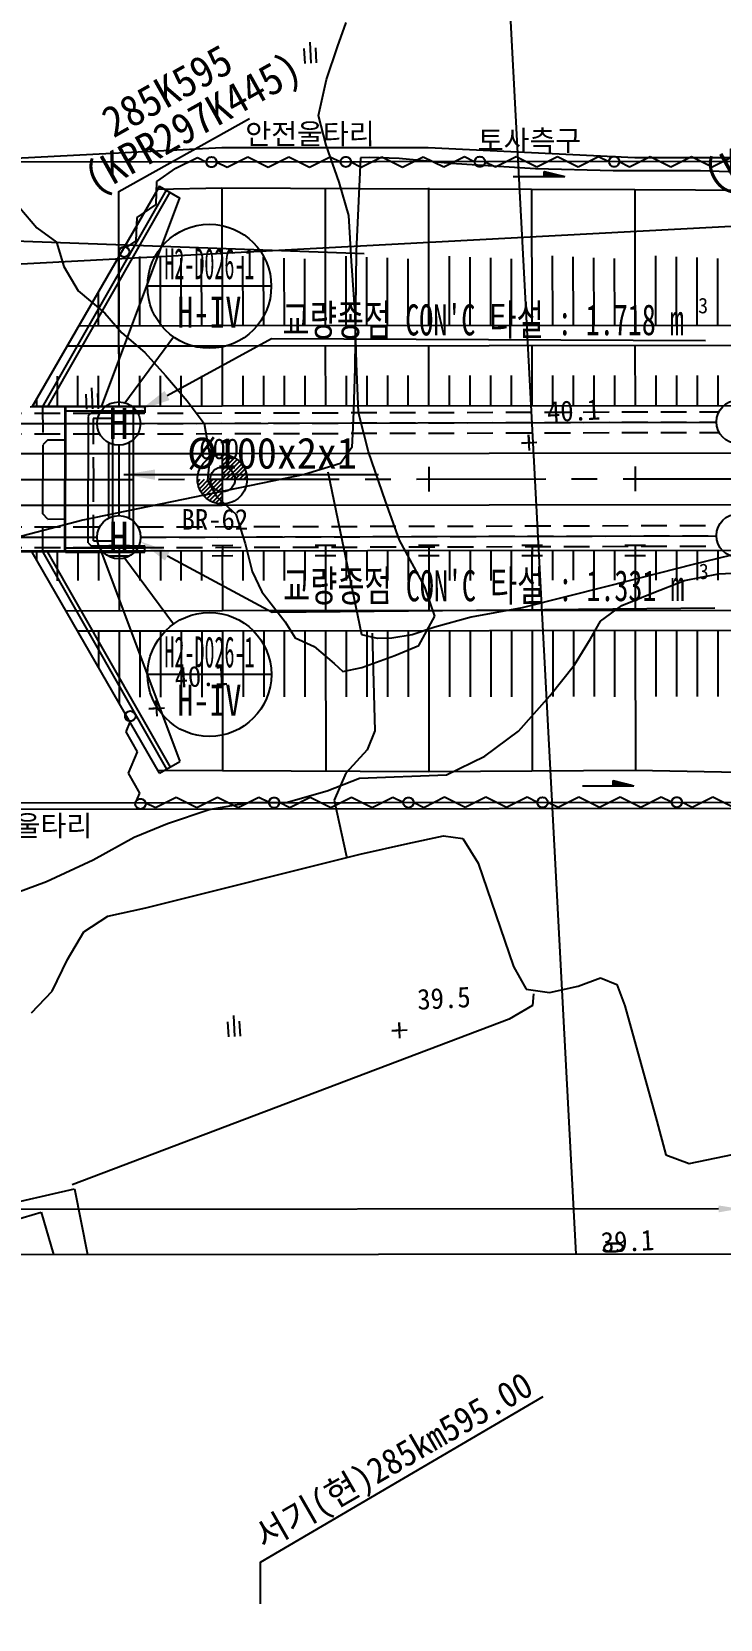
# Model space of a CAD drawing. Header units: millimetres. Extents: x 16742 to 17538, y 1103 to 1809.
# Drawn here: x 17104.6 to 17171.3, y 1363.4 to 1517 of the extents above; entities that cross this region are included whole.
import ezdxf
from ezdxf.enums import TextEntityAlignment as Align
from ezdxf.xclip import XClip

# ---------------------------------------------------------------- set-up
doc = ezdxf.new("R2010")
doc.units = ezdxf.units.MM
doc.header["$LTSCALE"] = 10
doc.header["$MEASUREMENT"] = 0
doc.header["$XCLIPFRAME"] = 2
for name, pattern in [('CENTER', [2, 1.25, -0.25, 0.25, -0.25]), ('DASHED2', [0.375, 0.25, -0.125]), ('HIDDEN', [0.375, 0.25, -0.125])]:
    doc.linetypes.add(name, pattern=pattern)
for name, color, linetype in [('TN-MANH', 4, 'Continuous'), ('TZ-BASE', 253, 'Continuous'), ('TZ-CABL', 4, 'Continuous'), ('TZ-LEAL', 1, 'Continuous'), ('TZ-LEAT', 3, 'Continuous')]:
    doc.layers.add(name, color=color, linetype=linetype)
doc.layers.add('TX-PAPR', color=2, linetype='Continuous', plot=False)
doc.styles.add('GR', font='GulimChe.ttf')
doc.styles.get("Standard").update_dxf_attribs({"font": 'GulimChe.ttf'})
doc.linetypes.add('ZIGZAG', pattern='A,0.0001,-0.2,[131,ltypeshp.shx,S=0.2,R=0,X=-0.2,Y=0],-0.4,[131,ltypeshp.shx,S=0.2,R=180,X=0.2,Y=0],-0.2', length=0.8001)
doc.dimstyles.get("Standard").update_dxf_attribs({"dimtxt": 0.18, "dimasz": 0.18, "dimexe": 0.18, "dimexo": 0.0625, "dimgap": 0.09, "dimtad": 0, "dimtih": 1, "dimtoh": 1, "dimdec": 4, "dimzin": 0, "dimdsep": 46, "dimtxsty": 'Standard', "dimcen": 0.09, "dimadec": 0, "dimazin": 0, "dimtfac": 1, "dimtdec": 4, "dimtofl": 0, "dimtmove": 0, "dimatfit": 3, "dimfxl": 0, "dimtolj": 1, "dimtzin": 0, "dimarcsym": 0})

# ---------------------------------------------------------------- blocks, each defined once
blk = doc.blocks.new('JD-FHFGFGH4SFG5')
at = {"layer": 'TZ-BASE'}
for p, q in [((323.17, 133.44), (341.76, -216.42)), ((699.42, 43.35), (-0.01, 6.18)), ((311.13, 42.12, 40), (311.96, 44.47, 40)), ((307.88, 41.97, 39.6), (307.96, 40.53, 39.6)), ((308.44, 42.57, 39.6), (308.54, 40.56, 39.6)), ((309.11, 40.57, 39.6), (309.03, 42.03, 39.6)), ((310.08, 38.98, 40), (311.13, 42.12, 40)), ((309.3, 35.47, 40), (310.08, 38.98, 40)), ((310.05, 32.61, 40), (309.3, 35.47, 40)), ((311.29, 29.04, 40), (310.05, 32.61, 40)), ((427.94, 31.11), (242.72, 30.93)), ((295.48, 30.38, -2.27), (297.56, 31.42, -2.27)), ((297.56, 31.42), (298.43, 30.98)), ((299.43, 30.98), (300.43, 30.49)), ((300.43, 30.49), (302.43, 31.49)), ((302.43, 31.49), (304.43, 30.49)), ((304.43, 30.49), (306.43, 31.49)), ((306.43, 31.49), (308.43, 30.49)), ((308.43, 30.49), (310.43, 31.49)), ((310.43, 31.49), (311.43, 31)), ((312.43, 31), (313.43, 30.5)), ((313.35, 31.38, 40.59), (312.93, 22.33, 40.59)), ((314.21, 31.41, 40.59), (313.35, 31.38, 40.59)), ((313.43, 30.5), (315.43, 31.5)), ((317.09, 31.34, 40.59), (314.21, 31.41, 40.59)), ((315.43, 31.5), (317.43, 30.5)), ((322.15, 30.83, 40.59), (317.09, 31.34, 40.59)), ((317.43, 30.5), (319.43, 31.5)), ((319.43, 31.5), (321.43, 30.51)), ((321.43, 30.51), (323.43, 31.51)), ((330.3, 30.34, 40.59), (322.15, 30.83, 40.59)), ((323.43, 31.51), (324.43, 31.01)), ((325.43, 31.01), (326.43, 30.51)), ((326.43, 30.51), (328.43, 31.51)), ((328.43, 31.51), (330.43, 30.51)), ((330.43, 30.51), (332.43, 31.52)), ((332.43, 31.52), (334.43, 30.52)), ((334.43, 30.52), (336.43, 31.52)), ((336.43, 31.52), (337.43, 31.02)), ((338.43, 31.02), (339.43, 30.52)), ((339.43, 30.52), (341.43, 31.52)), ((341.43, 31.52), (343.43, 30.53)), ((343.43, 30.53), (345.43, 31.53)), ((345.43, 31.53), (347.43, 30.53)), ((347.43, 30.53), (349.43, 31.53)), ((293.64, 29.11, 2.25), (295.48, 30.38, 2.25)), ((328.15, 29.57), (331.15, 29.57)), ((337.84, 30.12, 40.59), (330.3, 30.34, 40.59)), ((331.15, 29.57), (331.15, 30.07)), ((331.15, 30.07), (333.15, 29.57)), ((331.15, 30.06), (331.2, 30.06)), ((331.15, 30.05), (331.25, 30.05)), ((331.15, 30.03), (331.3, 30.03)), ((331.15, 30.02), (331.35, 30.02)), ((331.15, 30.01), (331.4, 30.01)), ((331.15, 30), (331.45, 30)), ((331.15, 29.98), (331.5, 29.98)), ((331.15, 29.97), (331.55, 29.97)), ((331.15, 29.96), (331.6, 29.96)), ((331.15, 29.95), (331.65, 29.95)), ((331.15, 29.93), (331.7, 29.93)), ((331.15, 29.92), (331.75, 29.92)), ((331.15, 29.91), (331.8, 29.91)), ((331.15, 29.9), (331.85, 29.9)), ((331.15, 29.88), (331.9, 29.88)), ((331.15, 29.87), (331.95, 29.87)), ((331.15, 29.86), (332, 29.86)), ((331.15, 29.85), (332.05, 29.85)), ((331.15, 29.83), (332.1, 29.83)), ((331.15, 29.82), (332.15, 29.82)), ((331.15, 29.81), (332.2, 29.81)), ((331.15, 29.8), (332.25, 29.8)), ((331.15, 29.78), (332.3, 29.78)), ((331.15, 29.77), (332.35, 29.77)), ((331.15, 29.76), (332.4, 29.76)), ((331.15, 29.75), (332.45, 29.75)), ((331.15, 29.73), (332.5, 29.73)), ((331.15, 29.72), (332.55, 29.72)), ((331.15, 29.71), (332.6, 29.71)), ((331.15, 29.7), (332.65, 29.7)), ((331.15, 29.68), (332.7, 29.69)), ((331.15, 29.67), (332.75, 29.67)), ((331.15, 29.66), (332.8, 29.66)), ((331.15, 29.65), (332.85, 29.65)), ((331.15, 29.63), (332.9, 29.64)), ((331.15, 29.62), (332.95, 29.62)), ((331.15, 29.61), (333, 29.61)), ((331.15, 29.6), (333.05, 29.6)), ((331.15, 29.58), (333.1, 29.59)), ((331.15, 29.57), (333.15, 29.57)), ((346.28, 30.12, 40.59), (337.84, 30.12, 40.59)), ((357.27, 29.73, 40.59), (346.28, 30.12, 40.59)), ((293.88, 28.66, 6.79), (281.53, 7.26, 6.79)), ((282.57, 7.27, 6.79), (294.56, 28.27, 6.79)), ((283.03, 7.27, 6.79), (294.91, 28.08, 6.79)), ((293.56, 26.87, 2.25), (293.64, 29.11, 2.25)), ((293.71, 28.35), (299.94, 28.49)), ((293.86, 28.64, 6.79), (295.86, 27.5, 6.79)), ((299.94, 28.49), (319.93, 28.4)), ((299.94, 28.49), (299.95, 15.15)), ((309.94, 28.49), (309.95, 15.15)), ((312.22, 25.8, 40), (311.29, 29.04, 40)), ((319.93, 28.4), (339.93, 28.32)), ((319.94, 28.5), (319.95, 15.16)), ((329.94, 28.36), (329.95, 15.17)), ((339.93, 28.32), (359.93, 28.24)), ((339.94, 28.32), (339.95, 15.18)), ((280.35, 26.54, 40), (282.01, 24.62, 40)), ((288.26, 7.29, 6.79), (295.86, 27.53, 6.79)), ((291.72, 25.6, 2.25), (293.56, 26.87, 2.25)), ((282.01, 24.62, 40), (283.91, 23.22, 40)), ((291.63, 23.37, 2.25), (291.72, 25.6, 2.25)), ((312.5, 21.38, 40), (312.22, 25.8, 40)), ((313.72, 22.09, 40.54), (278.03, 23.39, 40.54)), ((283.91, 23.22, 40), (284.63, 20.88, 40)), ((290.71, 22.73, 2.25), (291.63, 23.37, 2.25)), ((289.94, 21.84), (289.95, 15.14)), ((291.94, 21.85), (291.95, 15.14)), ((293.94, 21.76), (293.95, 15.14)), ((295.94, 21.68), (295.95, 15.14)), ((297.94, 21.6), (297.95, 15.14)), ((301.94, 21.86), (301.95, 15.15)), ((303.94, 21.77), (303.95, 15.15)), ((305.94, 21.69), (305.95, 15.15)), ((307.94, 21.61), (307.95, 15.15)), ((311.94, 21.87), (311.95, 15.16)), ((312.93, 22.33, 40.59), (312.81, 11.04, 40.59)), ((313.94, 21.78), (313.95, 15.16)), ((315.94, 21.7), (315.95, 15.16)), ((317.94, 21.62), (317.95, 15.16)), ((321.94, 21.88), (321.95, 15.17)), ((323.94, 21.79), (323.95, 15.17)), ((325.94, 21.71), (325.95, 15.17)), ((327.94, 21.63), (327.95, 15.17)), ((331.94, 21.89), (331.95, 15.18)), ((333.94, 21.8), (333.95, 15.18)), ((335.94, 21.72), (335.95, 15.18)), ((337.94, 21.64), (337.95, 15.18)), ((341.94, 21.89), (341.95, 15.18)), ((343.94, 21.81), (343.95, 15.19)), ((345.94, 21.73), (345.95, 15.19)), ((347.94, 21.65), (347.95, 15.19)), ((284.63, 20.88, 40), (286.01, 18.52, 40)), ((312.85, 16.31, 40), (312.5, 21.38, 40)), ((286.01, 18.52, 40), (288.58, 16.37, 40)), ((287.95, 18.38), (287.95, 15.13)), ((288.58, 16.37, 40), (290.24, 14.45, 40)), ((312.98, 11.5, 40), (312.85, 16.31, 40)), ((286.07, 15.13), (299.95, 15.15)), ((290.24, 14.45, 40), (292.46, 12.55, 40)), ((299.95, 15.15), (416.05, 15.25)), ((284.95, 13.18), (299.95, 13.2)), ((289.95, 13.19), (289.96, 7.38)), ((292.46, 12.55, 40), (294.47, 10.34, 40)), ((299.95, 13.2), (416.05, 13.3)), ((299.95, 13.2), (299.96, 7.39)), ((309.95, 13.2), (309.96, 7.39)), ((319.95, 13.21), (319.96, 7.4)), ((329.95, 13.22), (329.96, 7.41)), ((339.95, 13.23), (339.96, 7.42)), ((312.81, 11.04, 40.59), (312.64, 5.96, 40.59)), ((313.15, 6.73, 40), (312.98, 11.5, 40)), ((283.96, 10.27), (283.96, 7.37)), ((285.96, 10.28), (285.96, 7.37)), ((287.96, 10.28), (287.96, 7.37)), ((291.96, 10.28), (291.96, 7.38)), ((293.96, 10.28), (293.96, 7.38)), ((294.47, 10.34, 40), (296.58, 7.87, 40)), ((295.96, 10.29), (295.96, 7.38)), ((297.96, 10.29), (297.96, 7.38)), ((301.96, 10.29), (301.96, 7.39)), ((303.96, 10.29), (303.96, 7.39)), ((305.96, 10.3), (305.96, 7.39)), ((307.96, 10.3), (307.96, 7.39)), ((311.96, 10.3), (311.96, 7.4)), ((313.96, 10.3), (313.96, 7.4)), ((315.96, 10.31), (315.96, 7.4)), ((317.96, 10.31), (317.96, 7.4)), ((321.96, 10.31), (321.96, 7.41)), ((323.96, 10.31), (323.96, 7.41)), ((325.96, 10.31), (325.96, 7.41)), ((327.96, 10.32), (327.96, 7.41)), ((331.96, 10.32), (331.96, 7.42)), ((333.96, 10.32), (333.96, 7.42)), ((335.96, 10.32), (335.96, 7.42)), ((337.96, 10.33), (337.96, 7.42)), ((341.96, 10.33), (341.96, 7.42)), ((343.96, 10.33), (343.96, 7.43)), ((345.96, 10.33), (345.96, 7.43)), ((347.96, 10.34), (347.96, 7.43)), ((281.96, 8), (281.96, 7.37)), ((286.75, 8.52, 39.98), (286.83, 7.08, 39.98)), ((287.31, 9.12, 39.98), (287.41, 7.11, 39.98)), ((287.98, 7.11, 39.98), (287.9, 8.58, 39.98)), ((296.58, 7.87, 40), (298.2, 5.69, 40)), ((291.37, 7.28, 6.79), (281.37, 7.27, 6.79)), ((281.59, 7.37), (299.96, 7.39)), ((284.72, 7.27, 6.79), (284.73, 0.27, 6.79)), ((284.77, 7.31, 9.07), (292.47, 7.31, 9.07)), ((284.77, 7.31, 9.07), (289.18, 7.31, 9.07)), ((284.77, 7.27, 6.79), (284.78, 0.27, 6.79)), ((284.77, 6.91, 9.07), (292.47, 6.91, 9.07)), ((284.77, 6.91, 9.07), (289.18, 6.91, 9.07)), ((286.97, 6.41, 6.79), (287.27, 6.71, 6.79)), ((286.97, 6.37, 6.79), (286.98, 0.17, 6.79)), ((287.27, 6.71, 6.79), (292.47, 6.71, 6.79)), ((289.37, 6.64, 6.79), (289.37, 7.28, 6.79)), ((289.38, -6.16, 6.79), (289.37, 6.64, 6.79)), ((291.38, -6.72, 6.79), (291.37, 7.28, 6.79)), ((292.47, 7.31, 6.79), (292.47, 6.71, 6.79)), ((299.96, 7.39), (416.25, 7.49)), ((314.14, 2.93, 40), (313.15, 6.73, 40)), ((298.2, 5.69, 40), (298.75, 2.52, 40)), ((312.64, 5.96, 40.59), (312.52, 3.37, 40.59)), ((282.58, 3.57, 6.79), (282.58, 0.27, 6.79)), ((312.52, 3.37, 40.59), (311.41, 1.82, 40.59)), ((328.94, 3.78, 40.1), (330.44, 3.86, 40.1)), ((329.69, 3.82, 40.1), (328.94, 3.78, 40.1)), ((329.73, 3.07, 40.1), (329.65, 4.57, 40.1)), ((329.65, 4.57, 40.1), (329.69, 3.82, 40.1)), ((99.97, 2.6), (299.96, 2.78)), ((298.75, 2.52, 40), (298.53, 0.15, 40)), ((299.96, 2.78), (499.95, 2.96)), ((299.97, 2.68), (299.97, -2.12)), ((299.97, 2.44), (300.2, 2.67)), ((299.97, 2.02), (300.56, 2.61)), ((299.97, 1.59), (300.88, 2.5)), ((299.97, 1.17), (301.16, 2.36)), ((299.97, 0.74), (301.42, 2.19)), ((299.97, 0.32), (301.65, 2)), ((300.36, 0.28), (301.85, 1.77)), ((311.41, 1.82, 40.59), (307.92, 0.76, 40.59)), ((315.77, -1.83, 40), (314.14, 2.93, 40)), ((279.65, 0.27, 6.79), (282.45, 0.27, 6.79)), ((282.58, -3.07, 6.79), (282.58, 0.23, 6.79)), ((284.73, -6.76, 6.79), (284.73, 0.24, 6.79)), ((284.78, -6.76, 6.79), (284.78, 0.24, 6.79)), ((307.92, 0.76, 40.59), (286.46, -3.69, 40.59)), ((286.98, -5.86, 6.79), (286.98, 0.34, 6.79)), ((297.58, 0.05), (297.81, 0.28)), ((297.65, -0.31), (298.24, 0.28)), ((297.75, -0.63), (298.66, 0.28)), ((297.89, -0.92), (299.09, 0.28)), ((298.06, -1.17), (299.51, 0.28)), ((298.26, -1.4), (299.93, 0.28)), ((298.53, 0.15, 40), (299.4, -1.37, 40)), ((300.78, 0.28), (302.02, 1.52)), ((301.21, 0.28), (302.17, 1.25)), ((301.63, 0.28), (302.28, 0.93)), ((302.06, 0.28), (302.35, 0.58)), ((313.49, -14.76, 41.47), (310.23, 0.97, 41.47)), ((320, -0.9), (320, 1.5)), ((340, -0.88), (340, 1.52)), ((298.48, -1.6), (299.97, -0.11)), ((298.73, -1.77), (299.97, -0.53)), ((299.01, -1.92), (299.97, -0.95)), ((299.32, -2.03), (299.97, -1.38)), ((299.4, -1.37, 40), (301.27, -3.11, 40)), ((99.97, -2.4), (299.97, -2.22)), ((299.68, -2.1), (299.97, -1.8)), ((299.97, -2.22), (499.96, -2.04)), ((317.15, -5.61, 40), (315.77, -1.83, 40)), ((286.46, -3.69, 40.59), (270.76, -7.73, 40.59)), ((301.27, -3.11, 40), (302.18, -5.92, 40)), ((286.98, -5.86, 6.79), (287.28, -6.16, 6.79)), ((288.98, -6.13), (290.98, -6.12)), ((289.98, -6.12), (289.98, -7.12)), ((298.98, -6.12), (300.98, -6.11)), ((299.98, -6.11), (299.98, -7.11)), ((302.18, -5.92, 40), (302.88, -8.65, 40)), ((308.98, -6.11), (310.98, -6.1)), ((309.98, -6.11), (309.98, -7.11)), ((319.59, -10.13, 40), (317.15, -5.61, 40)), ((318.98, -6.1), (320.98, -6.1)), ((319.98, -6.1), (319.98, -7.1)), ((328.98, -6.09), (330.98, -6.09)), ((329.98, -6.09), (329.98, -7.09)), ((338.98, -6.08), (340.98, -6.08)), ((339.98, -6.08), (339.98, -7.08)), ((354.63, -5.75, 41.47), (345.58, -7.96, 41.47)), ((99.98, -6.8), (349.97, -6.57)), ((99.98, -6.8), (299.97, -6.61)), ((280.38, -6.73, 6.79), (291.38, -6.72, 6.79)), ((293.9, -28.16, 6.79), (281.54, -6.76, 6.79)), ((281.97, -6.63), (281.97, -7.51)), ((282.58, -6.77, 6.79), (294.57, -27.78, 6.79)), ((283.05, -6.77, 6.79), (294.92, -27.58, 6.79)), ((283.97, -6.63), (283.97, -9.54)), ((284.78, -6.36, 9.07), (292.48, -6.36, 9.07)), ((284.78, -6.36, 9.07), (289.19, -6.36, 9.07)), ((284.78, -6.76, 9.07), (292.48, -6.76, 9.07)), ((284.78, -6.76, 9.07), (289.19, -6.76, 9.07)), ((285.97, -6.63), (285.97, -9.53)), ((287.28, -6.16, 6.79), (292.48, -6.16, 6.79)), ((287.97, -6.63), (287.97, -9.53)), ((288.28, -6.8, 6.79), (295.87, -27.03, 6.79)), ((288.78, -6.23, 6.79), (290.78, -6.22, 6.79)), ((288.98, -7.13), (290.98, -7.12)), ((289.02, -6.23, 2.27), (291.02, -6.22, 2.27)), ((289.02, -6.23, 2.27), (291.02, -6.22, 2.27)), ((289.97, -6.62), (289.98, -12.43)), ((291.97, -6.62), (291.97, -9.53)), ((292.48, -6.76, 6.79), (292.48, -6.16, 6.79)), ((293.97, -6.62), (293.97, -9.53)), ((295.97, -6.62), (295.97, -9.52)), ((297.97, -6.62), (297.97, -9.52)), ((298.98, -7.12), (300.98, -7.11)), ((299.97, -6.61), (299.98, -12.42)), ((301.97, -6.61), (301.97, -9.52)), ((303.97, -6.61), (303.97, -9.52)), ((305.97, -6.61), (305.97, -9.51)), ((307.97, -6.61), (307.97, -9.51)), ((308.98, -7.11), (310.98, -7.1)), ((309.97, -6.61), (309.98, -12.42)), ((311.97, -6.6), (311.97, -9.51)), ((313.97, -6.6), (313.97, -9.51)), ((315.97, -6.6), (315.97, -9.5)), ((317.97, -6.6), (317.97, -9.5)), ((318.98, -7.1), (320.98, -7.1)), ((319.97, -6.6), (319.98, -12.41)), ((321.97, -6.59), (321.97, -9.5)), ((323.97, -6.59), (323.97, -9.5)), ((325.97, -6.59), (325.97, -9.5)), ((327.97, -6.59), (327.97, -9.49)), ((328.98, -7.09), (330.98, -7.09)), ((329.97, -6.59), (329.98, -12.4)), ((331.97, -6.58), (331.97, -9.49)), ((333.97, -6.58), (333.97, -9.49)), ((335.97, -6.58), (335.97, -9.49)), ((337.97, -6.58), (337.97, -9.48)), ((338.98, -7.08), (340.98, -7.08)), ((339.97, -6.58), (339.98, -12.39)), ((341.97, -6.58), (341.97, -9.48)), ((343.97, -6.57), (343.97, -9.48)), ((345.97, -6.57), (345.97, -9.48)), ((347.97, -6.57), (347.97, -9.47)), ((302.88, -8.65, 40), (303.81, -10.6, 40)), ((345.58, -7.96, 41.47), (337.35, -10.06, 41.47)), ((344.74, -9.51, 40), (348.03, -8.88, 40)), ((348.03, -8.88, 40), (351.51, -8.72, 40)), ((303.81, -10.6, 40), (306.06, -13.53, 40)), ((320.55, -12.98, 40), (319.59, -10.13, 40)), ((337.35, -10.06, 41.47), (329.03, -12.15, 41.47)), ((338.67, -11.92, 40), (341.6, -10.74, 40)), ((341.6, -10.74, 40), (344.74, -9.51, 40)), ((329.03, -12.15, 41.47), (324.07, -13.06, 41.47)), ((336.62, -13.45, 40), (338.67, -11.92, 40)), ((284.82, -12.44), (299.98, -12.42)), ((299.98, -12.42), (416.08, -12.32)), ((306.06, -13.53, 40), (307.02, -15.05, 40)), ((319.01, -15.79, 40), (320.55, -12.98, 40)), ((324.07, -13.06, 41.47), (320.57, -14.04, 41.47)), ((335.64, -15.17, 40), (336.62, -13.45, 40)), ((285.94, -14.39), (299.98, -14.37)), ((285.98, -14.39), (285.98, -14.45)), ((287.98, -14.39), (287.98, -17.92)), ((289.98, -14.38), (289.98, -21.39)), ((291.98, -14.38), (291.98, -20.79)), ((293.98, -14.38), (293.98, -20.79)), ((295.98, -14.38), (295.98, -20.79)), ((297.98, -14.38), (297.98, -20.79)), ((299.98, -14.37), (416.08, -14.27)), ((299.98, -14.37), (299.99, -27.91)), ((301.98, -14.37), (301.98, -20.78)), ((303.98, -14.37), (303.98, -20.78)), ((305.98, -14.37), (305.98, -20.78)), ((307.02, -15.05, 40), (308.86, -15.89, 40)), ((307.98, -14.37), (307.98, -20.78)), ((309.98, -14.37), (309.99, -27.91)), ((311.98, -14.36), (311.98, -20.77)), ((315.01, -15.14, 41.47), (313.49, -14.76, 41.47)), ((313.98, -14.36), (313.98, -20.77)), ((314.48, -14.6, 40.57), (314.76, -24.06, 40.57)), ((316.39, -15.09, 41.47), (315.01, -15.14, 41.47)), ((315.98, -14.36), (315.98, -20.77)), ((318.36, -14.76, 41.47), (316.39, -15.09, 41.47)), ((317.98, -14.36), (317.98, -20.77)), ((320.57, -14.04, 41.47), (318.36, -14.76, 41.47)), ((319.98, -14.36), (319.99, -28)), ((321.98, -14.35), (321.98, -20.76)), ((323.98, -14.35), (323.98, -20.76)), ((325.98, -14.35), (325.98, -20.76)), ((327.98, -14.35), (327.98, -20.77)), ((329.98, -14.35), (329.99, -27.94)), ((331.98, -14.34), (331.98, -20.75)), ((333.98, -14.34), (333.98, -20.75)), ((334.09, -17.67, 40), (335.64, -15.17, 40)), ((335.98, -14.34), (335.98, -20.75)), ((337.98, -14.34), (337.98, -20.76)), ((339.98, -14.34), (339.99, -27.88)), ((341.98, -14.34), (341.98, -20.74)), ((343.98, -14.33), (343.98, -20.74)), ((345.98, -14.33), (345.98, -20.74)), ((347.98, -14.33), (347.98, -20.75)), ((308.86, -15.89, 40), (310.81, -17.54, 40)), ((313.49, -17.92, 40), (316.68, -16.78, 40)), ((316.68, -16.78, 40), (319.01, -15.79, 40)), ((310.81, -17.54, 40), (311.65, -18.33, 40)), ((311.65, -18.33, 40), (313.49, -17.92, 40)), ((331.7, -20.68, 40), (334.09, -17.67, 40)), ((293.66, -22.63, 40.08), (293.58, -21.14, 40.08)), ((293.58, -21.14, 40.08), (293.62, -21.88, 40.08)), ((328.68, -24.1, 40), (331.7, -20.68, 40)), ((292.87, -21.92, 40.08), (294.36, -21.84, 40.08)), ((293.62, -21.88, 40.08), (292.87, -21.92, 40.08)), ((290.65, -24.16, 2.25), (291.09, -23.14, 2.25)), ((291.76, -26.11, 2.25), (290.65, -24.16, 2.25)), ((314.76, -24.06, 40.57), (314.01, -25.89, 40.57)), ((325.41, -26.5, 40), (328.68, -24.1, 40)), ((290.87, -28.16, 2.25), (291.76, -26.11, 2.25)), ((314.01, -25.89, 40.57), (311.94, -28.16, 40.57)), ((293.88, -28.17, 6.79), (295.87, -27.03, 6.79)), ((321.68, -28.31, 40), (325.41, -26.5, 40)), ((291.99, -30.1, 2.25), (290.87, -28.16, 2.25)), ((293.72, -27.86), (299.99, -27.91)), ((299.99, -27.91), (319.98, -28)), ((310.12, -29.87, 40), (313.26, -28.64, 40)), ((311.94, -28.16, 40.57), (310.82, -30.78, 40.57)), ((313.26, -28.64, 40), (321.68, -28.31, 40)), ((319.98, -28), (339.98, -27.88)), ((337.85, -28.88), (339.85, -29.38)), ((337.85, -29.38), (337.85, -28.88)), ((337.85, -28.89), (337.9, -28.89)), ((337.85, -28.91), (337.95, -28.91)), ((337.85, -28.92), (338, -28.92)), ((337.85, -28.93), (338.05, -28.93)), ((337.85, -28.94), (338.1, -28.94)), ((337.85, -28.96), (338.15, -28.95)), ((337.85, -28.97), (338.2, -28.97)), ((337.85, -28.98), (338.25, -28.98)), ((337.85, -28.99), (338.3, -28.99)), ((337.85, -29.01), (338.35, -29)), ((337.85, -29.02), (338.4, -29.02)), ((337.85, -29.03), (338.45, -29.03)), ((337.85, -29.04), (338.5, -29.04)), ((337.85, -29.06), (338.55, -29.05)), ((337.85, -29.07), (338.6, -29.07)), ((337.85, -29.08), (338.65, -29.08)), ((337.85, -29.09), (338.7, -29.09)), ((337.85, -29.11), (338.75, -29.1)), ((337.85, -29.12), (338.8, -29.12)), ((337.85, -29.13), (338.85, -29.13)), ((337.85, -29.14), (338.9, -29.14)), ((337.85, -29.16), (338.95, -29.15)), ((337.85, -29.17), (339, -29.17)), ((337.85, -29.18), (339.05, -29.18)), ((339.98, -27.88), (359.98, -28.26)), ((291.54, -31.13, 2.25), (291.99, -30.1, 2.25)), ((295.5, -30.52), (293.5, -31.52)), ((297.5, -31.52), (295.5, -30.52)), ((299.5, -30.52), (297.5, -31.52)), ((301.5, -31.51), (299.5, -30.52)), ((303.5, -30.51), (301.5, -31.51)), ((304.5, -31.01), (303.5, -30.51)), ((306.16, -31, 40), (310.12, -29.87, 40)), ((308.5, -30.51), (306.5, -31.51)), ((310.5, -31.51), (308.5, -30.51)), ((312.5, -30.5), (310.5, -31.51)), ((314.5, -31.5), (312.5, -30.5)), ((316.5, -30.5), (314.5, -31.5)), ((317.5, -31), (316.5, -30.5)), ((321.5, -30.49), (319.5, -31.5)), ((323.5, -31.49), (321.5, -30.49)), ((325.5, -30.49), (323.5, -31.49)), ((327.5, -31.49), (325.5, -30.49)), ((329.5, -30.49), (327.5, -31.49)), ((330.5, -30.99), (329.5, -30.49)), ((334.5, -30.48), (332.5, -31.48)), ((336.5, -31.48), (334.5, -30.48)), ((334.85, -29.38), (337.85, -29.38)), ((338.5, -30.48), (336.5, -31.48)), ((337.85, -29.19), (339.1, -29.19)), ((337.85, -29.21), (339.15, -29.2)), ((337.85, -29.22), (339.2, -29.22)), ((337.85, -29.23), (339.25, -29.23)), ((337.85, -29.24), (339.3, -29.24)), ((337.85, -29.26), (339.35, -29.25)), ((337.85, -29.27), (339.4, -29.27)), ((337.85, -29.28), (339.45, -29.28)), ((337.85, -29.29), (339.5, -29.29)), ((337.85, -29.31), (339.55, -29.3)), ((337.85, -29.32), (339.6, -29.32)), ((337.85, -29.33), (339.65, -29.33)), ((337.85, -29.34), (339.7, -29.34)), ((337.85, -29.36), (339.75, -29.35)), ((337.85, -29.37), (339.8, -29.37)), ((337.85, -29.38), (339.85, -29.38)), ((340.5, -31.48), (338.5, -30.48)), ((342.5, -30.47), (340.5, -31.48)), ((343.5, -30.97), (342.5, -30.47)), ((347.5, -30.47), (345.5, -31.47)), ((349.5, -31.47), (347.5, -30.47)), ((254.99, -31.06), (428, -30.89)), ((293.5, -31.52), (292.5, -31.02)), ((294.65, -33.04, 40), (298.69, -31.69, 40)), ((298.69, -31.69, 40), (302.54, -31, 40)), ((302.54, -31, 40), (306.16, -31, 40)), ((306.5, -31.51), (305.5, -31.01)), ((310.82, -30.78, 40.57), (312, -36.21, 40.57)), ((319.5, -31.5), (318.5, -31)), ((332.5, -31.48), (331.5, -30.99)), ((345.5, -31.47), (344.5, -30.97)), ((291.43, -34.35, 40), (294.65, -33.04, 40)), ((287.46, -36.56, 40), (291.43, -34.35, 40)), ((313.33, -35.99, 41.68), (317.94, -34.97, 41.68)), ((317.94, -34.97, 41.68), (321.4, -34.24, 41.68)), ((321.4, -34.24, 41.68), (323.26, -34.48, 41.68)), ((323.26, -34.48, 41.68), (324.77, -36.88, 41.68)), ((282.93, -38.65, 40), (287.46, -36.56, 40)), ((292.55, -41.19, 41.68), (313.33, -35.99, 41.68)), ((324.77, -36.88, 41.68), (328.17, -46.88, 41.68)), ((277.91, -40.51, 40), (282.93, -38.65, 40)), ((288.87, -42.01, 41.68), (292.55, -41.19, 41.68)), ((286.56, -43.51, 41.68), (288.87, -42.01, 41.68)), ((284.97, -46.19, 41.68), (286.56, -43.51, 41.68)), ((283.49, -49.26, 41.68), (284.97, -46.19, 41.68)), ((328.17, -46.88, 41.68), (329.41, -49.07, 41.68)), ((329.41, -49.07, 41.68), (331.66, -49.38, 41.68)), ((331.66, -49.38, 41.68), (334.44, -48.77, 41.68)), ((334.44, -48.77, 41.68), (336.61, -47.96, 41.68)), ((336.61, -47.96, 41.68), (338.18, -48.6, 41.68)), ((338.18, -48.6, 41.68), (338.98, -50.68, 41.68)), ((281.49, -51.35, 41.68), (283.49, -49.26, 41.68)), ((330.03, -50.65, 39.98), (327.75, -51.97, 39.98)), ((330.12, -49.52, 39.98), (330.03, -50.65, 39.98)), ((338.98, -50.68, 41.68), (342.08, -61.85, 41.68)), ((327.75, -51.97, 39.98), (285.43, -68, 39.98)), ((300.49, -52.21, 39.83), (300.57, -53.66, 39.83)), ((301.05, -51.62, 39.83), (301.15, -53.63, 39.83)), ((301.72, -53.62, 39.83), (301.64, -52.15, 39.83)), ((316.38, -53.08, 39.52), (317.87, -53, 39.52)), ((317.13, -53.04, 39.52), (316.38, -53.08, 39.52)), ((317.17, -53.79, 39.52), (317.09, -52.29, 39.52)), ((317.09, -52.29, 39.52), (317.13, -53.04, 39.52)), ((699.42, -56.79), (0.09, -93.95)), ((342.08, -61.85, 41.68), (342.93, -65.09, 41.68)), ((342.93, -65.09, 41.68), (345.19, -65.92, 41.68)), ((345.19, -65.92, 41.68), (350.32, -64.88, 41.68)), ((277.29, -70.31, 40.11), (285.66, -68.38, 40.11)), ((285.66, -68.38, 40.11), (287.65, -78.55, 40.11)), ((348.05, -70.32), (100.05, -70.55)), ((271.74, -73.76, 42.83), (282.43, -70.65, 42.83)), ((282.43, -70.65, 42.83), (284.82, -78.88, 42.83))]:
    blk.add_line(p, q, dxfattribs=at)
at = {"layer": 'TZ-BASE', "ltscale": 10}
for p, q in [((279.94, 31.37), (299.93, 32.39)), ((299.93, 32.39), (319.92, 32.4)), ((319.92, 32.4), (339.92, 31.42)), ((339.92, 31.42), (359.92, 31.44)), ((259.99, -31.65), (299.99, -31.61)), ((299.99, -31.61), (430, -31.49))]:
    blk.add_line(p, q, dxfattribs=at)
at = {"layer": 'TZ-BASE', "linetype": 'DASHED2'}
for p, q in [((282.57, 7.3, 6.79), (282.58, 3.6, 6.79)), ((287.47, 6.21, 6.79), (289.37, 6.21, 6.79)), ((287.47, 6.17, 6.79), (287.48, 0.27, 6.79)), ((283.08, 4.1, 6.79), (282.58, 3.6, 6.79)), ((283.08, 4.1, 6.79), (284.77, 4.11, 6.79)), ((287.48, -5.66, 6.79), (287.48, 0.24, 6.79)), ((282.58, -6.77, 6.79), (282.58, -3.07, 6.79)), ((283.08, -3.57, 6.79), (282.58, -3.07, 6.79)), ((283.08, -3.57, 6.79), (284.78, -3.56, 6.79)), ((287.48, -5.66, 6.79), (289.38, -5.66, 6.79))]:
    blk.add_line(p, q, dxfattribs=at)
at = {"layer": 'TZ-BASE', "linetype": 'CENTER'}
blk.add_lwpolyline([(0, 0), (98.8, 0.09), (298.8, 0.28), (498.8, 0.46), (700, 0.65)], dxfattribs=at)
at = {"layer": 'TZ-BASE'}
for centre, radius in [((298.93, 30.98), 0.5), ((311.93, 31), 0.5), ((324.93, 31.01), 0.5), ((337.93, 31.02), 0.5), ((290.47, 22.29, 2.25), 0.5), ((299.97, 0.28), 2.4), ((300, 0.28), 1.2), ((291.06, -22.64, 2.25), 0.5), ((292.04, -31.13, -2.27), 0.5), ((292.04, -31.13, 2.25), 0.5), ((305, -31.01), 0.5), ((318, -31), 0.5), ((331, -30.99), 0.5), ((344, -30.97), 0.5)]:
    blk.add_circle(centre, radius, dxfattribs=at)
blk.add_solid([(348.05, -69.99), (348.05, -70.66), (350.05, -70.32)], dxfattribs=at)
for s, p in [('안전울타리', (308.47, 33.73)), ('토사측구', (329.73, 33.09)), ('안전울타리', (281.1, -33.22))]:
    blk.add_text(s, height=2, rotation=0.054, dxfattribs=at).set_placement(p, align=Align.MIDDLE)
for s, rotation, p in [('40.1', 3.042, (331.47, 5.8, 38.29)), ('600', 0.0527, (297.73, 2.23)), ('BR-62', 0.0013, (296.02, -4.6)), ('40.1', 3.042, (295.4, -19.9, 38.29)), ('39.5', 3.042, (318.91, -51.06, 40.12)), ('39.1', 3.042, (336.69, -74.58, 40.12))]:
    blk.add_text(s, height=2, rotation=rotation, dxfattribs=at).set_placement(p)
blk.add_text('E 176,400', height=2, rotation=93.042, dxfattribs=at).set_placement((338.8, -73.37), align=Align.RIGHT)
blk = doc.blocks.new('JD-DGH6SF4')
at = {"layer": 'TZ-BASE'}
for p, q in [((304.65, 93.96), (292.65, 93.96)), ((290.45, 82.69), (295.17, 89.06)), ((290.46, 67.65), (295.18, 61.28)), ((304.66, 56.39), (292.66, 56.39))]:
    blk.add_line(p, q, dxfattribs=at)
at = {"layer": 'TZ-BASE', "flags": 128}
blk.add_lwpolyline([(289.87, 87.42), (289.87, 103.12), (302.53, 110.21)], dxfattribs=at)
at = {"layer": 'TZ-BASE'}
for points in [[(294.55, 83.39), (304.67, 88.89), (346.72, 88.72)], [(294.58, 67.86), (304.74, 62.41), (347.62, 62.85)]]:
    blk.add_lwpolyline(points, dxfattribs=at)
for centre in [(298.65, 93.96), (298.66, 56.39)]:
    blk.add_circle(centre, 6, dxfattribs=at)
blk.add_solid([(294.79, 82.95), (291.91, 81.95), (294.31, 83.83)], dxfattribs=at)
at = {"layer": 'TZ-BASE', "style": 'GR'}
for s, p in [('285K595', (289.36, 108.26)), ('(KPR297K445)', (287.57, 102.77)), ('(KPR297K500)', (347.57, 102.99))]:
    blk.add_text(s, height=3, rotation=29.2387, dxfattribs=at).set_placement(p)
for s, width, p in [('H2-D026-1', 0.5, (298.65, 96.12)), ('H-IV', 0.8, (298.65, 91.46)), ('H2-D026-1', 0.5, (298.66, 58.55)), ('H-IV', 0.8, (298.65, 53.89))]:
    blk.add_text(s, height=3, rotation=0, dxfattribs=dict(at, width=width)).set_placement(p, align=Align.MIDDLE)
at = {"layer": 'TZ-BASE', "width": 0.7}
for s, p in [("교량종점 CON'C 타설 : 1.718 m", (325.17, 90.74)), ("교량종점 CON'C 타설 : 1.331 m", (325.23, 65.01))]:
    blk.add_text(s, height=3, rotation=0.054, dxfattribs=at).set_placement(p, align=Align.MIDDLE)
at = {"layer": 'TZ-BASE'}
for s, height, rotation, p in [('3', 1.5, 0.054, (346.48, 92.08)), ('Ø100x2x1', 3, 0.0518, (304.72, 77.81)), ('3', 1.5, 0.054, (346.54, 66.36))]:
    blk.add_text(s, height=height, rotation=rotation, dxfattribs=at).set_placement(p, align=Align.MIDDLE)
blk.add_leader([(290.37, 75.73), (315.03, 75.73)], dimstyle='Standard', override={"dimtxt": 3, "dimasz": 3, "dimexe": 2, "dimexo": 3, "dimgap": 1, "dimtad": 0, "dimtih": 0, "dimcen": 1, "dimaunit": 1, "dimadec": 8, "dimtix": 1, "dimtofl": 1, "dimtmove": 2, "dimtvp": 2}, dxfattribs=at)

msp = doc.modelspace()

# ---------------------------------------------------------------- linework, layer by layer
at = {"layer": 'TN-MANH'}
for centre in [(17112.98, 1479.08), (17172.97, 1479.24), (17172.98, 1468.24), (17112.99, 1468.08)]:
    msp.add_circle(centre, 2.1, dxfattribs=at)
at = {"layer": 'TX-PAPR'}
msp.add_lwpolyline([(17522.97, 1549.06), (16822.97, 1548.41), (16823.11, 1398.41), (17523.11, 1399.06)], close=True, dxfattribs=at)
at = {"layer": 'TZ-BASE'}
msp.add_solid([(17117.93, 1466.7), (17115.05, 1467.68), (17117.46, 1465.82)], dxfattribs=at)
at = {"layer": 'TZ-CABL', "linetype": 'HIDDEN'}
for points in [[(17059.82, 1480.08), (17112.98, 1480.08), (17171.12, 1480.23)], [(17059.82, 1478.08), (17112.98, 1478.08), (17171.13, 1478.23)], [(17060.08, 1479.08), (17112.98, 1479.08), (17170.87, 1479.23)], [(17059.83, 1469.08), (17111.14, 1469.08)], [(17114.83, 1469.08), (17171.13, 1469.23)], [(17060.09, 1468.08), (17110.89, 1468.08)], [(17114.84, 1467.08), (17171.14, 1467.23)], [(17115.09, 1468.08), (17170.88, 1468.23)], [(17059.83, 1467.08), (17111.14, 1467.08)]]:
    msp.add_lwpolyline(points, dxfattribs=at)
at = {"layer": 'TZ-CABL', "linetype": 'ZIGZAG', "ltscale": 0.5}
for points in [[(17060.08, 1479.08), (17112.98, 1479.08), (17170.87, 1479.23)], [(17112.98, 1476.98), (17112.98, 1470.18)], [(17060.09, 1468.08), (17110.89, 1468.08)], [(17115.09, 1468.08), (17170.88, 1468.23)]]:
    msp.add_lwpolyline(points, dxfattribs=at)
at = {"layer": 'TZ-CABL'}
for points in [[(17111.98, 1477.23), (17111.98, 1469.92)], [(17113.98, 1477.23), (17113.98, 1469.93)]]:
    msp.add_lwpolyline(points, dxfattribs=at)
at = {"layer": 'TZ-LEAL'}
msp.add_lwpolyline([(17154.07, 1384.9), (17126.68, 1368.87), (17126.68, 1364.87)], dxfattribs=at)

# ---------------------------------------------------------------- block references
at = {"layer": 'TZ-BASE'}
ref = msp.add_blockref('JD-FHFGFGH4SFG5', (16823.04, 1473.41), dxfattribs=at)
XClip(ref).set_block_clipping_path([(699.9307166184, 75.6476090799), (-0.0689872699, 75.0037604044), (0.0689872699, -75.0037604044), (700.0686841918, -74.3523274699)])
msp.add_blockref('JD-DGH6SF4', (16823.11, 1398.41), dxfattribs=at)

# ---------------------------------------------------------------- texts
at = {"layer": 'TN-MANH', "linetype": 'ByBlock'}
for p in [(17112.98, 1479.08), (17112.99, 1468.08)]:
    msp.add_text('H', height=3, rotation=0, dxfattribs=at).set_placement(p, align=Align.MIDDLE)
at = {"layer": 'TZ-LEAT'}
msp.add_text('서기(현)285km595.00', height=2.5, rotation=30, dxfattribs=at).set_placement((17140.18, 1377.66), align=Align.CENTER)

doc.saveas('drawing.dxf')
